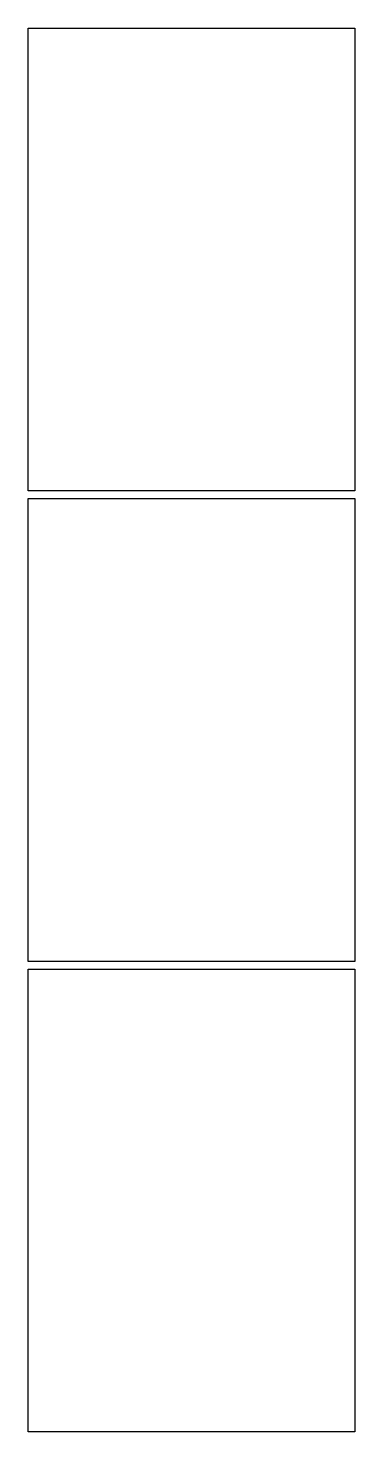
# Model space of a CAD drawing. Header units: millimetres. Extents: x 0 to 84000, y -423800 to -63400.
import ezdxf

# ---------------------------------------------------------------- set-up
doc = ezdxf.new("R2010")
doc.units = ezdxf.units.MM
doc.layers.add('_print', color=5, linetype='Continuous')

msp = doc.modelspace()

# ---------------------------------------------------------------- linework, layer by layer
at = {"layer": '_print'}
for points in [[(0, -63400), (84000, -63400), (84000, -182200), (0, -182200)], [(0, -184200), (84000, -184200), (84000, -303000), (0, -303000)], [(0, -305000), (84000, -305000), (84000, -423800), (0, -423800)]]:
    msp.add_lwpolyline(points, close=True, dxfattribs=at)

doc.saveas('drawing.dxf')
